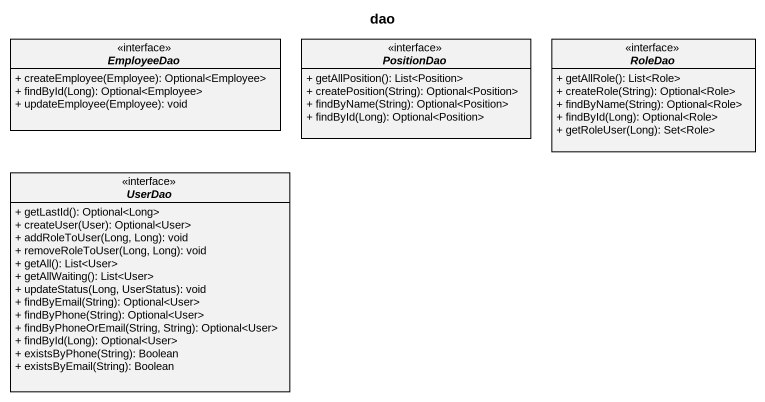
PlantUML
@startuml
title dao
hide circle
hide empty members
skinparam classAttributeIconSize 0
interface EmployeeDao <<interface>> {
  + createEmployee(Employee): Optional<Employee>
  + findById(Long): Optional<Employee>
  + updateEmployee(Employee): void
}
interface PositionDao <<interface>> {
  + getAllPosition(): List<Position>
  + createPosition(String): Optional<Position>
  + findByName(String): Optional<Position>
  + findById(Long): Optional<Position>
}
interface RoleDao <<interface>> {
  + getAllRole(): List<Role>
  + createRole(String): Optional<Role>
  + findByName(String): Optional<Role>
  + findById(Long): Optional<Role>
  + getRoleUser(Long): Set<Role>
}
interface UserDao <<interface>> {
  + getLastId(): Optional<Long>
  + createUser(User): Optional<User>
  + addRoleToUser(Long, Long): void
  + removeRoleToUser(Long, Long): void
  + getAll(): List<User>
  + getAllWaiting(): List<User>
  + updateStatus(Long, UserStatus): void
  + findByEmail(String): Optional<User>
  + findByPhone(String): Optional<User>
  + findByPhoneOrEmail(String, String): Optional<User>
  + findById(Long): Optional<User>
  + existsByPhone(String): Boolean
  + existsByEmail(String): Boolean
}
@enduml
